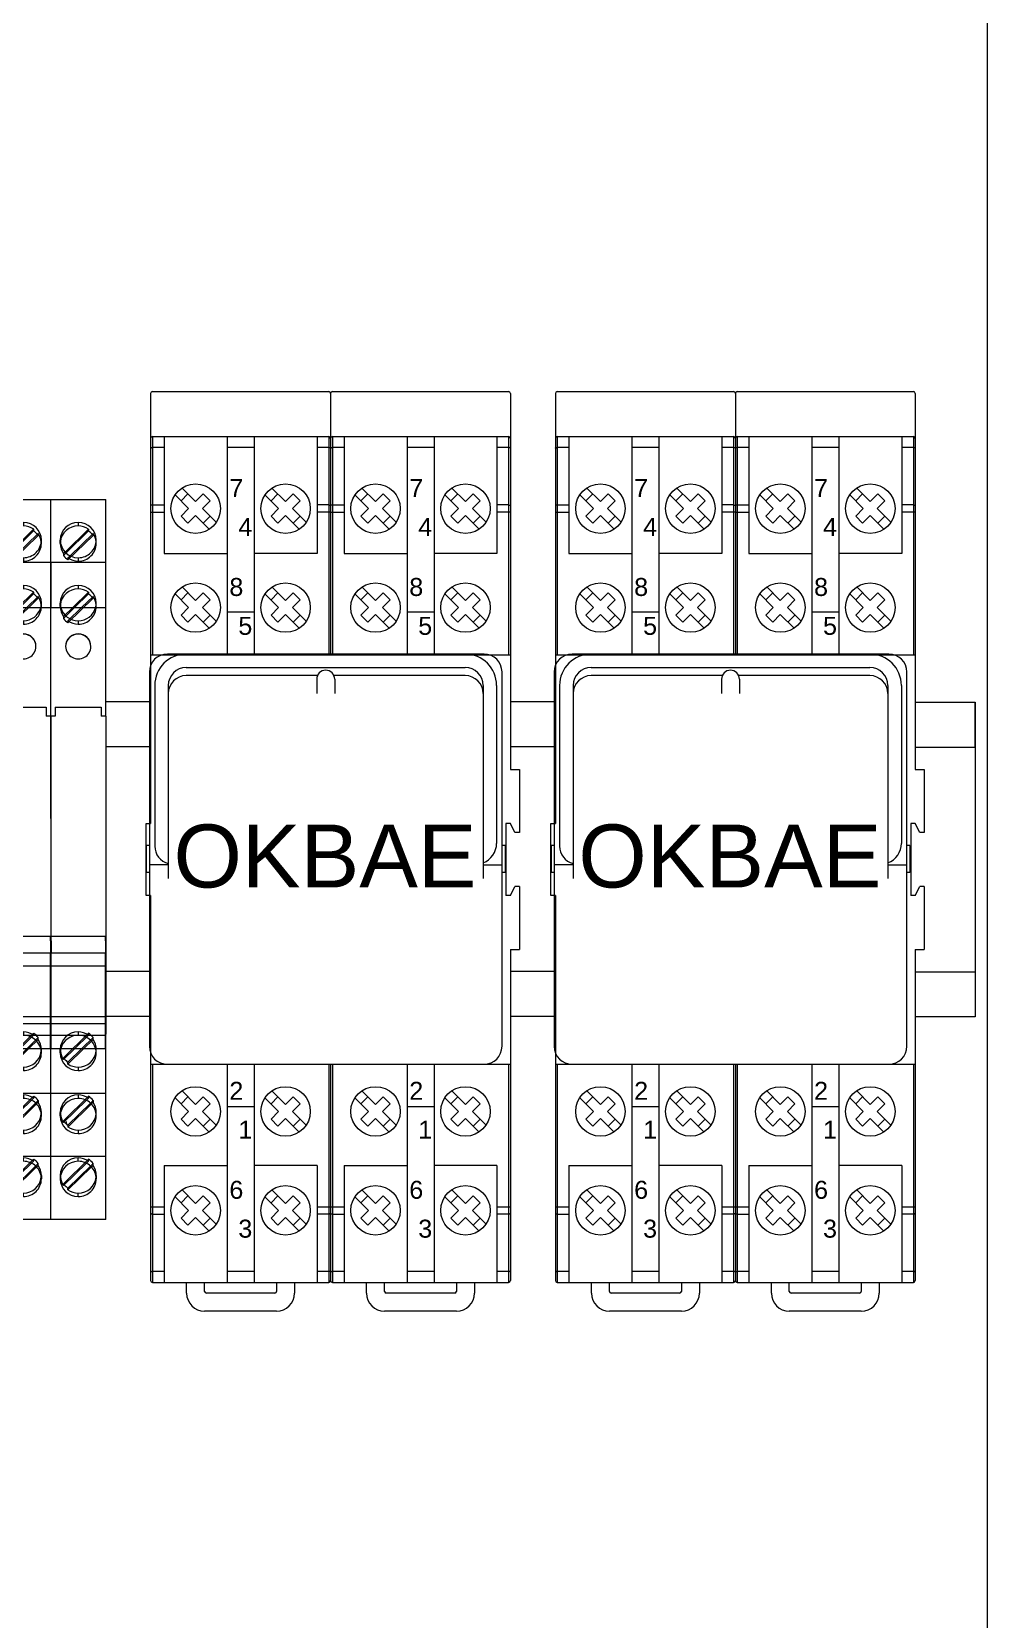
# Model space of a CAD drawing. Header units: millimetres. Extents: x 4134 to 7422, y 1400 to 3585.
# Drawn here: x 6387.2 to 6493.4, y 2224.3 to 2400.8 of the extents above; entities that cross this region are included whole.
import ezdxf

# ---------------------------------------------------------------- set-up
doc = ezdxf.new("R2010")
doc.units = ezdxf.units.MM
doc.layers.add('000-PI-Oprema', color=30, linetype='Continuous', lineweight=5)
doc.layers.add('000-PI-ORMAR', color=2, linetype='Continuous')
doc.layers.add('002-PI-Kabelska kanalica', color=150, linetype='Continuous')
doc.styles.get("Standard").update_dxf_attribs({"font": 'arial.ttf'})

# ---------------------------------------------------------------- blocks, each defined once
blk = doc.blocks.new('*U530')
at = {"layer": '002-PI-Kabelska kanalica', "color": 0, "linetype": 'ByBlock', "lineweight": 0}
blk.add_line((60, -100), (60, 1285), dxfattribs=at)
blk = doc.blocks.new('PLC-RSC-24DC - 2966171')
at = {"layer": '000-PI-ORMAR', "color": 0, "linetype": 'ByBlock', "lineweight": 0}
for p, q in [((0, 80), (6.1, 80)), ((0, 73.54), (0, 80)), ((0, 80), (0, 80)), ((0, 80), (0, 80)), ((0, 80), (0, 80)), ((0, 80), (6.1, 80)), ((0, 73.54), (0, 80)), ((0, 80), (0, 80)), ((0, 80), (0, 80)), ((0, 80), (0, 80)), ((6.1, 80), (6.1, 80)), ((6.1, 80), (6.1, 80)), ((6.1, 80), (6.1, 80)), ((6.1, 73.54), (6.1, 80)), ((6.1, 80), (6.1, 80)), ((6.1, 80), (6.1, 80)), ((6.1, 80), (6.1, 80)), ((6.1, 73.54), (6.1, 80)), ((6.1, 79.16), (6.1, 79.6)), ((6.1, 79.16), (6.1, 79.6)), ((0, 78.5), (0, 78.5)), ((0, 78.5), (0, 78.5)), ((4.19, 76.73), (1.58, 74.17)), ((1.69, 74.07), (4.19, 76.52)), ((4.69, 76.03), (1.91, 73.31)), ((2.15, 73.75), (4.69, 76.24)), ((3.05, 77.46), (3.05, 77.08)), ((4.19, 76.73), (4.19, 76.52)), ((4.69, 76.24), (4.69, 76.03)), ((6.1, 76.44), (6.1, 77.31)), ((6.1, 76.44), (6.1, 77.31)), ((1.05, 75.12), (1.05, 75.5)), ((1.58, 74.17), (1.41, 74)), ((5.05, 75.12), (5.05, 75.5)), ((0, 73), (0, 73.54)), ((0, 73), (0, 73.54)), ((0, 73.05), (6.1, 73.05)), ((0, 73), (0, 73)), ((0, 73), (0, 68)), ((0, 73), (0, 73)), ((0, 73), (0, 68)), ((1.41, 73.79), (1.69, 74.07)), ((1.41, 74), (1.41, 73.79)), ((1.91, 73.52), (2.15, 73.75)), ((1.91, 73.52), (1.91, 73.31)), ((3.05, 73.54), (3.05, 73.16)), ((6.1, 73), (6.1, 73.54)), ((6.1, 73), (6.1, 73.54)), ((6.1, 73), (6.1, 73)), ((6.1, 68), (6.1, 73)), ((6.1, 73), (6.1, 73)), ((6.1, 68), (6.1, 73)), ((4.69, 69.03), (1.91, 66.31)), ((4.19, 69.73), (2.43, 68)), ((2.64, 68), (4.19, 69.52)), ((3.05, 70.46), (3.05, 70.08)), ((3.42, 68), (4.69, 69.24)), ((4.19, 69.73), (4.19, 69.52)), ((4.69, 69.24), (4.69, 69.03)), ((6.1, 69.44), (6.1, 70.31)), ((6.1, 69.44), (6.1, 70.31)), ((0, 68), (6.1, 68)), ((0, 57.65), (0, 68)), ((0, 68), (0, 68)), ((0, 57.65), (0, 68)), ((0, 68), (0, 68)), ((1.05, 68.12), (1.05, 68.5)), ((1.41, 66.79), (2.64, 68)), ((2.43, 68), (1.41, 67)), ((1.91, 66.52), (3.42, 68)), ((5.05, 68.12), (5.05, 68.5)), ((6.1, 68), (6.1, 68)), ((6.1, 57.65), (6.1, 68)), ((6.1, 68), (6.1, 68)), ((6.1, 57.65), (6.1, 68)), ((1.41, 67), (1.41, 66.79)), ((1.91, 66.52), (1.91, 66.31)), ((3.05, 66.54), (3.05, 66.16)), ((1.65, 63.68), (1.65, 63.69)), ((4.45, 63.68), (4.45, 63.69)), ((0.03, 31.45), (0, 57.65)), ((0.03, 31.45), (0, 57.65)), ((0, 57), (0, 57)), ((0, 57), (0, 57)), ((0.5, 56.95), (5.6, 56.95)), ((0.5, 56.95), (0.5, 56.95)), ((0.5, 56.95), (0.5, 55.95)), ((5.6, 56.95), (5.6, 56.95)), ((5.6, 56.95), (5.6, 55.95)), ((6.1, 55.95), (6.1, 57.65)), ((6.1, 55.95), (6.1, 57.65)), ((6.1, 57), (6.1, 57)), ((6.1, 57), (6.1, 57)), ((0, 56.2), (0, 56.2)), ((0, 56.2), (0, 56.2)), ((0, 55.95), (0, 55.95)), ((0.5, 55.95), (0, 55.95)), ((0, 55.95), (0, 55.95)), ((0, 55.24), (0, 55.24)), ((0, 55.24), (0, 55.24)), ((0.5, 55.95), (0.5, 55.95)), ((5.6, 55.95), (5.6, 55.95)), ((6.1, 55.95), (5.6, 55.95)), ((6.1, 56.2), (6.1, 56.2)), ((6.1, 56.2), (6.1, 56.2)), ((6.1, 55.95), (6.1, 55.95)), ((6.1, 55.95), (6.1, 29.65)), ((6.1, 55.95), (6.1, 55.95)), ((6.1, 55.95), (6.1, 29.65)), ((6.1, 55.24), (6.1, 55.24)), ((6.1, 55.24), (6.1, 55.24)), ((0.03, 30.96), (0.03, 31.45)), ((6.08, 31.45), (0.03, 31.45)), ((0.03, 30.96), (0.03, 31.45)), ((0.03, 30.96), (0.03, 29.6)), ((0.03, 30.96), (0.03, 29.6)), ((6.08, 30.96), (6.08, 31.45)), ((6.08, 30.96), (6.08, 31.45)), ((6.08, 30.96), (6.08, 29.6)), ((6.08, 30.96), (6.08, 29.6)), ((0, 29.65), (0.03, 29.65)), ((0, 29.65), (0, 29.45)), ((0, 29.65), (0, 29.65)), ((0, 29.65), (0.03, 29.65)), ((0, 29.65), (0, 29.45)), ((0, 29.65), (0, 29.65)), ((0.03, 29.45), (0, 29.45)), ((0, 27.85), (0, 29.45)), ((0.03, 29.45), (0, 29.45)), ((0, 27.85), (0, 29.45)), ((0.03, 27.89), (0.03, 29.6)), ((6.08, 29.6), (0.03, 29.6)), ((0.03, 29.6), (0.03, 29.6)), ((0.03, 27.89), (0.03, 29.6)), ((0.03, 29.6), (0.03, 29.6)), ((5.6, 29.65), (5.6, 29.65)), ((5.6, 29.65), (5.6, 29.65)), ((6.08, 29.65), (6.1, 29.65)), ((6.08, 29.65), (6.1, 29.65)), ((6.08, 27.89), (6.08, 29.6)), ((6.08, 29.6), (6.08, 29.6)), ((6.08, 27.89), (6.08, 29.6)), ((6.08, 29.6), (6.08, 29.6)), ((6.08, 29.45), (6.1, 29.45)), ((6.08, 29.45), (6.1, 29.45)), ((6.1, 29.65), (6.1, 29.65)), ((6.1, 29.65), (6.1, 29.45)), ((6.1, 29.65), (6.1, 29.65)), ((6.1, 29.65), (6.1, 29.45)), ((6.1, 29.45), (6.1, 27.85)), ((6.1, 29.45), (6.1, 27.85)), ((0, 27.85), (0.03, 27.85)), ((0, 21.63), (0, 27.85)), ((0, 27.85), (0.03, 27.85)), ((0, 21.63), (0, 27.85)), ((0.03, 28.17), (6.08, 28.17)), ((0.03, 27.43), (0.03, 27.89)), ((0.03, 27.43), (0.03, 27.89)), ((0.03, 22.27), (0.03, 27.43)), ((0.03, 22.27), (0.03, 27.43)), ((6.08, 27.43), (6.08, 27.89)), ((6.08, 27.43), (6.08, 27.89)), ((6.1, 27.85), (6.08, 27.85)), ((6.1, 27.85), (6.08, 27.85)), ((6.08, 22.27), (6.08, 27.43)), ((6.08, 22.27), (6.08, 27.43)), ((6.1, 27.85), (6.1, 21.63)), ((6.1, 27.85), (6.1, 21.63)), ((6.1, 21.63), (6.1, 25.43)), ((6.1, 21.63), (6.1, 25.43)), ((0, 24.5), (0, 24.5)), ((0, 24.5), (0, 24.5)), ((6.1, 24.5), (6.1, 24.5)), ((6.1, 24.5), (6.1, 24.5)), ((0, 22.5), (0, 22.5)), ((6.1, 22.5), (0, 22.5)), ((0, 22.5), (0, 22.5)), ((0, 21.63), (0.03, 21.63)), ((0, 20.6), (0, 21.63)), ((0, 21.63), (0.03, 21.63)), ((0, 20.6), (0, 21.63)), ((0.03, 20.93), (0.03, 22.27)), ((0.03, 20.93), (0.03, 22.27)), ((0.03, 21.76), (6.08, 21.76)), ((6.08, 20.93), (6.08, 22.27)), ((6.08, 20.93), (6.08, 22.27)), ((6.1, 21.63), (6.08, 21.63)), ((6.1, 21.63), (6.08, 21.63)), ((6.1, 22.5), (6.1, 22.5)), ((6.1, 22.5), (6.1, 22.5)), ((6.1, 21.63), (6.1, 20.6)), ((6.1, 21.63), (6.1, 20.6)), ((0, 20.6), (0.03, 20.6)), ((0, 19), (0, 20.6)), ((0, 20.6), (0.03, 20.6)), ((0, 19), (0, 20.6)), ((0, 20.46), (3.05, 20.46)), ((0.03, 19), (0.03, 20.93)), ((0.03, 19), (0.03, 20.93)), ((1.41, 17.97), (4.19, 20.69)), ((4.19, 20.48), (2.68, 19)), ((3.05, 20.84), (3.05, 20.46)), ((3.05, 20.46), (6.1, 20.46)), ((4.69, 20.21), (3.46, 19)), ((3.67, 19), (4.69, 20)), ((4.19, 20.48), (4.19, 20.69)), ((4.69, 20), (4.69, 20.21)), ((6.08, 19), (6.08, 20.93)), ((6.08, 19), (6.08, 20.93)), ((6.1, 20.6), (6.08, 20.6)), ((6.1, 20.6), (6.08, 20.6)), ((6.1, 19), (6.1, 20.6)), ((6.1, 19), (6.1, 20.6)), ((6.1, 19), (6.1, 20.46)), ((6.1, 19), (6.1, 20.46)), ((0, 19), (0.03, 19)), ((0, 19), (0, 19)), ((0, 14), (0, 19)), ((0, 19), (0.03, 19)), ((0, 19), (0, 19)), ((0, 14), (0, 19)), ((0.03, 19.1), (0.03, 19.1)), ((0.03, 19.1), (0.03, 19.1)), ((0.03, 19), (6.08, 19)), ((0.03, 19), (0.03, 19)), ((0.03, 19), (0.03, 19)), ((1.05, 18.5), (1.05, 18.88)), ((2.68, 19), (1.41, 17.76)), ((1.41, 17.76), (1.41, 17.97)), ((1.91, 17.27), (3.67, 19)), ((3.46, 19), (1.91, 17.48)), ((5.05, 18.5), (5.05, 18.88)), ((6.08, 19.1), (6.08, 19.1)), ((6.08, 19.1), (6.08, 19.1)), ((6.08, 19), (6.1, 19)), ((6.08, 19), (6.08, 19)), ((6.08, 19), (6.1, 19)), ((6.08, 19), (6.08, 19)), ((6.1, 19), (6.1, 19)), ((6.1, 14), (6.1, 19)), ((6.1, 19), (6.1, 19)), ((6.1, 14), (6.1, 19)), ((6.1, 14), (6.1, 18.43)), ((6.1, 14), (6.1, 18.43)), ((1.91, 17.27), (1.91, 17.48)), ((3.05, 16.92), (3.05, 16.54)), ((6.1, 14), (6.1, 16.02)), ((6.1, 14), (6.1, 16.02)), ((0, 13.46), (0, 14)), ((0, 14), (0, 14)), ((6.1, 14), (0, 14)), ((0, 13.46), (0, 14)), ((0, 14), (0, 14)), ((0, 7), (0, 13.46)), ((0, 7), (0, 13.46)), ((1.41, 10.97), (4.19, 13.69)), ((1.41, 10.76), (3.95, 13.25)), ((4.41, 12.93), (1.91, 10.48)), ((4.52, 12.83), (1.91, 10.27)), ((3.05, 13.84), (3.05, 13.46)), ((3.95, 13.25), (4.19, 13.48)), ((4.19, 13.69), (4.19, 13.48)), ((4.69, 13.21), (4.41, 12.93)), ((4.69, 13), (4.52, 12.83)), ((4.69, 13.21), (4.69, 13)), ((6.1, 14), (6.1, 14)), ((6.1, 13.46), (6.1, 14)), ((6.1, 14), (6.1, 14)), ((6.1, 13.46), (6.1, 14)), ((6.1, 7), (6.1, 13.46)), ((6.1, 7), (6.1, 13.46)), ((1.05, 11.5), (1.05, 11.88)), ((1.41, 10.97), (1.41, 10.76)), ((1.75, 10.75), (1.75, 10.87)), ((5.05, 11.5), (5.05, 11.88)), ((1.91, 10.48), (1.91, 10.27)), ((3.05, 9.92), (3.05, 9.54)), ((6.1, 7), (6.1, 9.02)), ((6.1, 7), (6.1, 9.02)), ((0, 6.46), (0, 7)), ((0, 7), (0, 7)), ((6.1, 7), (0, 7)), ((0, 6.46), (0, 7)), ((0, 7), (0, 7)), ((0, 0), (0, 6.46)), ((0, 0), (0, 6.46)), ((1.41, 3.97), (4.19, 6.69)), ((3.95, 6.25), (1.41, 3.76)), ((4.41, 5.93), (1.91, 3.48)), ((1.91, 3.27), (4.52, 5.83)), ((3.05, 6.46), (3.05, 6.84)), ((4.19, 6.48), (3.95, 6.25)), ((4.19, 6.48), (4.19, 6.69)), ((4.69, 6.21), (4.41, 5.93)), ((4.52, 5.83), (4.69, 6)), ((4.69, 6), (4.69, 6.21)), ((6.1, 7), (6.1, 7)), ((6.1, 6.46), (6.1, 7)), ((6.1, 7), (6.1, 7)), ((6.1, 6.46), (6.1, 7)), ((6.1, 0), (6.1, 6.46)), ((6.1, 0), (6.1, 6.46)), ((1.05, 4.88), (1.05, 4.5)), ((1.41, 3.76), (1.41, 3.97)), ((5.05, 4.88), (5.05, 4.5)), ((1.91, 3.27), (1.91, 3.48)), ((3.05, 2.54), (3.05, 2.92)), ((0, 0), (0, 0)), ((6.1, 0), (0, 0)), ((0, 0), (0, 0)), ((6.1, 0), (0, 0)), ((6.1, 0), (6.1, 0)), ((6.1, 0), (6.1, 0)), ((0, 0), (0, 0)), ((0, 0), (0, 0)), ((6.1, 0), (6.1, 0)), ((6.1, 0), (6.1, 0))]:
    blk.add_line(p, q, dxfattribs=at)
blk.add_arc((3.05, 63.69), 1.4, 0, 180, dxfattribs=at)
for centre, major_axis, ratio, start_param, end_param in [((3.05, 75.5), (-2, 0), 0.978148, -1.570796, 0), ((3.05, 75.12), (-2, 0), 0.978148, -1.570796, -0.097132), ((3.05, 75.5), (-2, 0), 0.978148, 3.141593, 4.712389), ((3.05, 75.12), (-2, 0), 0.978148, -2.180289, -1.570796), ((3.05, 74.91), (2, 0), 0.978148, 0.685382, 0.961304), ((3.05, 74.91), (2, 0), 0.978148, 0.609492, 0.685382), ((3.05, 75.12), (-2, 0), 0.978148, -3.044461, -2.5321), ((3.05, 75.5), (-2, 0), 0.978148, 0, 1.570796), ((3.05, 75.12), (-2, 0), 0.978148, -0.097132, 0), ((3.05, 75.12), (-2, 0), 0.978148, 0, 0.609492), ((3.05, 75.5), (-2, 0), 0.978148, 1.570796, 3.141593), ((3.05, 75.12), (-2, 0), 0.978148, 1.570796, 3.141593), ((3.05, 75.12), (-2, 0), 0.978148, 3.141593, 3.238724), ((3.05, 74.91), (2, 0), 0.978148, -2.5321, -2.180289), ((3.05, 75.12), (-2, 0), 0.978148, 0.961304, 1.570796), ((3.05, 68.5), (-2, 0), 0.978148, -1.570796, 0), ((3.05, 68.12), (-2, 0), 0.978148, -1.570796, -0.097132), ((3.05, 68.5), (-2, 0), 0.978148, 3.141593, 4.712389), ((3.05, 68.12), (-2, 0), 0.978148, -2.180289, -1.570796), ((3.05, 67.91), (2, 0), 0.978148, 0.685382, 0.961304), ((3.05, 67.91), (2, 0), 0.978148, 0.609492, 0.685382), ((3.05, 68.12), (-2, 0), 0.978148, -3.044461, -2.5321), ((3.05, 68.5), (-2, 0), 0.978148, 0, 0.258728), ((3.05, 68.12), (-2, 0), 0.978148, -0.097132, 0), ((3.05, 68.12), (-2, 0), 0.978148, 0, 0.609492), ((3.05, 68.5), (-2, 0), 0.978148, 0.258728, 1.570796), ((3.05, 68.12), (-2, 0), 0.978148, 1.570796, 3.141593), ((3.05, 68.5), (-2, 0), 0.978148, 1.570796, 2.882864), ((3.05, 68.5), (-2, 0), 0.978148, 2.882864, 3.141593), ((3.05, 68.12), (-2, 0), 0.978148, 3.141593, 3.238724), ((3.05, 67.91), (2, 0), 0.978148, -2.5321, -2.180289), ((3.05, 68.12), (-2, 0), 0.978148, 0.961304, 1.570796), ((3.05, 63.69), (1.4, 0), 0.994522, 1.570796, 3.141593), ((3.05, 63.68), (-1.4, 0), 0.982559, -1.570796, 0.003609), ((3.05, 63.69), (1.4, 0), 0.994522, 3.141593, 3.68285), ((3.05, 63.68), (-1.4, 0), 0.982559, 0.003609, 0.541258), ((3.05, 63.69), (1.4, 0), 0.994522, 0, 1.570796), ((3.05, 63.68), (-1.4, 0), 0.982559, 3.141538, 4.712389), ((3.05, 63.69), (1.4, 0), 0.994522, -0.541258, 0), ((3.05, 63.68), (-1.4, 0), 0.982559, 2.600335, 3.141538), ((3.05, 63.67), (-1.4, 0), 0.976187, 0.538389, 2.603204), ((3.05, 18.88), (-2, 0), 0.978148, -1.570796, 0), ((3.05, 18.5), (-2, 0), 0.978148, -1.570796, -0.258728), ((3.05, 18.88), (-2, 0), 0.978148, -2.180289, -1.570796), ((3.05, 18.5), (-2, 0), 0.978148, -2.882864, -1.570796), ((3.05, 19.09), (-2, 0), 0.978148, -2.5321, -2.180289), ((3.05, 18.88), (-2, 0), 0.978148, -3.141593, -2.5321), ((3.05, 18.5), (-2, 0), 0.978148, -0.258728, 0), ((3.05, 18.88), (-2, 0), 0.978148, 0, 0.097132), ((3.05, 18.5), (-2, 0), 0.978148, 0, 1.570796), ((3.05, 18.88), (-2, 0), 0.978148, 0.097132, 0.609492), ((3.05, 19.09), (-2, 0), 0.978148, 0.609492, 0.685382), ((3.05, 19.09), (-2, 0), 0.978148, 0.685382, 0.961304), ((3.05, 18.88), (-2, 0), 0.978148, 1.570796, 3.044461), ((3.05, 18.5), (-2, 0), 0.978148, 1.570796, 3.141593), ((3.05, 18.5), (-2, 0), 0.978148, -3.141593, -2.882864), ((3.05, 18.88), (-2, 0), 0.978148, 3.044461, 3.141593), ((3.05, 18.88), (-2, 0), 0.978148, 0.961304, 1.570796), ((3.05, 11.88), (-2, 0), 0.978148, -1.570796, 0), ((3.05, 11.5), (-2, 0), 0.978148, -1.570796, 0), ((3.05, 11.88), (-2, 0), 0.978148, -2.180289, -1.570796), ((3.05, 11.5), (-2, 0), 0.978148, -3.141593, -1.570796), ((3.05, 12.09), (-2, 0), 0.978148, -2.5321, -2.180289), ((3.05, 11.88), (-2, 0), 0.978148, 3.141593, 3.751085), ((3.05, 11.88), (-2, 0), 0.978148, 0, 0.097132), ((3.05, 11.5), (-2, 0), 0.978148, 0, 1.570796), ((3.05, 11.88), (-2, 0), 0.978148, 0.097132, 0.609492), ((3.05, 12.09), (-2, 0), 0.978148, 0.609492, 0.685382), ((3.05, 12.09), (-2, 0), 0.978148, 0.685382, 0.961304), ((3.05, 11.88), (-2, 0), 0.978148, 1.570796, 3.044461), ((3.05, 11.5), (-2, 0), 0.978148, 1.570796, 3.141593), ((3.05, 11.88), (-2, 0), 0.978148, 3.044461, 3.141593), ((3.05, 11.88), (-2, 0), 0.978148, 0.961304, 1.570796), ((3.05, 4.88), (-2, 0), 0.978148, -1.570796, 0), ((3.05, 4.5), (-2, 0), 0.978148, -1.570796, 0), ((3.05, 4.88), (-2, 0), 0.978148, -2.180289, -1.570796), ((3.05, 4.5), (-2, 0), 0.978148, -3.141593, -1.570796), ((3.05, 5.09), (-2, 0), 0.978148, -2.5321, -2.180289), ((3.05, 4.88), (-2, 0), 0.978148, -3.141593, -2.5321), ((3.05, 4.88), (-2, 0), 0.978148, 0, 0.097132), ((3.05, 4.5), (-2, 0), 0.978148, 0, 1.570796), ((3.05, 4.88), (-2, 0), 0.978148, 0.097132, 0.609492), ((3.05, 5.09), (-2, 0), 0.978148, 0.609492, 0.685382), ((3.05, 5.09), (-2, 0), 0.978148, 0.685382, 0.961304), ((3.05, 4.88), (-2, 0), 0.978148, 1.570796, 3.044461), ((3.05, 4.5), (-2, 0), 0.978148, 1.570796, 3.141593), ((3.05, 4.88), (-2, 0), 0.978148, 3.044461, 3.141593), ((3.05, 4.88), (-2, 0), 0.978148, 0.961304, 1.570796)]:
    blk.add_ellipse(centre, major_axis=major_axis, ratio=ratio, start_param=start_param, end_param=end_param, dxfattribs=at)
blk = doc.blocks.new('AMRA OKBAE')
at = {"layer": '000-PI-Oprema', "color": 0, "linetype": 'ByBlock', "lineweight": 0}
for p, q in [((53980.72, 24147.4), (54000.32, 24147.4)), ((54000.72, 24147.4), (54020.32, 24147.4)), ((53980.52, 24147.2), (53980.52, 24099.4)), ((54000.52, 24147.2), (54000.52, 24118.15)), ((54020.52, 24147.2), (54020.52, 24105.4)), ((53980.72, 24142.4), (53980.72, 24118.15)), ((53980.72, 24142.4), (54000.32, 24142.4)), ((53982.02, 24142.4), (53982.02, 24129.4)), ((53989.02, 24142.4), (53989.02, 24118.15)), ((53992.02, 24142.4), (53992.02, 24118.15)), ((53999.02, 24142.4), (53999.02, 24129.4)), ((54000.32, 24142.4), (54000.32, 24118.15)), ((54000.72, 24142.4), (54000.72, 24118.15)), ((54000.72, 24142.4), (54020.32, 24142.4)), ((54002.02, 24142.4), (54002.02, 24129.4)), ((54009.02, 24142.4), (54009.02, 24118.15)), ((54012.02, 24142.4), (54012.02, 24118.15)), ((54019.02, 24142.4), (54019.02, 24129.4)), ((54020.32, 24142.4), (54020.32, 24118.15)), ((53982.02, 24141.18), (53980.72, 24141.18)), ((53992.02, 24141.18), (53989.02, 24141.18)), ((54000.32, 24141.18), (53999.02, 24141.18)), ((54002.02, 24141.18), (54000.72, 24141.18)), ((54012.02, 24141.18), (54009.02, 24141.18)), ((54020.32, 24141.18), (54019.02, 24141.18)), ((53983.23, 24135.92), (53984.74, 24134.4)), ((53983.9, 24135.25), (53984.67, 24136.03)), ((53984.01, 24136.69), (53985.52, 24135.18)), ((53985.52, 24135.18), (53986.37, 24136.03)), ((53986.3, 24134.4), (53987.15, 24135.25)), ((53986.37, 24136.03), (53987.15, 24135.25)), ((53993.23, 24135.92), (53994.74, 24134.4)), ((53993.9, 24135.25), (53994.67, 24136.03)), ((53994.01, 24136.69), (53995.52, 24135.18)), ((53995.52, 24135.18), (53996.37, 24136.03)), ((53996.3, 24134.4), (53997.15, 24135.25)), ((53996.37, 24136.03), (53997.15, 24135.25)), ((54003.23, 24135.92), (54004.74, 24134.4)), ((54003.9, 24135.25), (54004.67, 24136.03)), ((54004.01, 24136.69), (54005.52, 24135.18)), ((54005.52, 24135.18), (54006.37, 24136.03)), ((54006.3, 24134.4), (54007.15, 24135.25)), ((54006.37, 24136.03), (54007.15, 24135.25)), ((54013.23, 24135.92), (54014.74, 24134.4)), ((54013.9, 24135.25), (54014.67, 24136.03)), ((54014.01, 24136.69), (54015.52, 24135.18)), ((54015.52, 24135.18), (54016.37, 24136.03)), ((54016.3, 24134.4), (54017.15, 24135.25)), ((54016.37, 24136.03), (54017.15, 24135.25)), ((53980.52, 24134.02), (53982.02, 24134.02)), ((53980.72, 24134.81), (53982.02, 24134.81)), ((53983.9, 24133.55), (53984.74, 24134.4)), ((53983.9, 24133.55), (53984.67, 24132.77)), ((53984.67, 24132.77), (53985.52, 24133.62)), ((53985.52, 24133.62), (53987.04, 24132.1)), ((53986.3, 24134.4), (53987.82, 24132.88)), ((53986.37, 24132.77), (53987.15, 24133.55)), ((53993.9, 24133.55), (53994.74, 24134.4)), ((53993.9, 24133.55), (53994.67, 24132.77)), ((53994.67, 24132.77), (53995.52, 24133.62)), ((53995.52, 24133.62), (53997.04, 24132.1)), ((53996.3, 24134.4), (53997.82, 24132.88)), ((53996.37, 24132.77), (53997.15, 24133.55)), ((54000.32, 24134.81), (53999.02, 24134.81)), ((54000.52, 24134.02), (53999.02, 24134.02)), ((54000.52, 24134.02), (54002.02, 24134.02)), ((54000.72, 24134.81), (54002.02, 24134.81)), ((54003.9, 24133.55), (54004.74, 24134.4)), ((54003.9, 24133.55), (54004.67, 24132.77)), ((54004.67, 24132.77), (54005.52, 24133.62)), ((54005.52, 24133.62), (54007.04, 24132.1)), ((54006.3, 24134.4), (54007.82, 24132.88)), ((54006.37, 24132.77), (54007.15, 24133.55)), ((54013.9, 24133.55), (54014.74, 24134.4)), ((54013.9, 24133.55), (54014.67, 24132.77)), ((54014.67, 24132.77), (54015.52, 24133.62)), ((54015.52, 24133.62), (54017.04, 24132.1)), ((54016.3, 24134.4), (54017.82, 24132.88)), ((54016.37, 24132.77), (54017.15, 24133.55)), ((54020.32, 24134.81), (54019.02, 24134.81)), ((54020.52, 24134.02), (54019.02, 24134.02)), ((53982.02, 24129.4), (53989.02, 24129.4)), ((53999.02, 24129.4), (53992.02, 24129.4)), ((54002.02, 24129.4), (54009.02, 24129.4)), ((54019.02, 24129.4), (54012.02, 24129.4)), ((53983.23, 24124.92), (53984.74, 24123.4)), ((53983.9, 24124.25), (53984.67, 24125.03)), ((53984.01, 24125.69), (53985.52, 24124.18)), ((53985.52, 24124.18), (53986.37, 24125.03)), ((53986.37, 24125.03), (53987.15, 24124.25)), ((53993.23, 24124.92), (53994.74, 24123.4)), ((53993.9, 24124.25), (53994.67, 24125.03)), ((53994.01, 24125.69), (53995.52, 24124.18)), ((53995.52, 24124.18), (53996.37, 24125.03)), ((53996.37, 24125.03), (53997.15, 24124.25)), ((54003.23, 24124.92), (54004.74, 24123.4)), ((54003.9, 24124.25), (54004.67, 24125.03)), ((54004.01, 24125.69), (54005.52, 24124.18)), ((54005.52, 24124.18), (54006.37, 24125.03)), ((54006.37, 24125.03), (54007.15, 24124.25)), ((54013.23, 24124.92), (54014.74, 24123.4)), ((54013.9, 24124.25), (54014.67, 24125.03)), ((54014.01, 24125.69), (54015.52, 24124.18)), ((54015.52, 24124.18), (54016.37, 24125.03)), ((54016.37, 24125.03), (54017.15, 24124.25)), ((53983.9, 24122.55), (53984.74, 24123.4)), ((53986.3, 24123.4), (53987.15, 24124.25)), ((53986.3, 24123.4), (53987.82, 24121.88)), ((53992.02, 24122.88), (53989.02, 24122.88)), ((53993.9, 24122.55), (53994.74, 24123.4)), ((53996.3, 24123.4), (53997.15, 24124.25)), ((53996.3, 24123.4), (53997.82, 24121.88)), ((54003.9, 24122.55), (54004.74, 24123.4)), ((54006.3, 24123.4), (54007.15, 24124.25)), ((54006.3, 24123.4), (54007.82, 24121.88)), ((54012.02, 24122.88), (54009.02, 24122.88)), ((54013.9, 24122.55), (54014.74, 24123.4)), ((54016.3, 24123.4), (54017.15, 24124.25)), ((54016.3, 24123.4), (54017.82, 24121.88)), ((53983.9, 24122.55), (53984.67, 24121.77)), ((53984.67, 24121.77), (53985.52, 24122.62)), ((53985.52, 24122.62), (53987.04, 24121.1)), ((53986.37, 24121.77), (53987.15, 24122.55)), ((53993.9, 24122.55), (53994.67, 24121.77)), ((53994.67, 24121.77), (53995.52, 24122.62)), ((53995.52, 24122.62), (53997.04, 24121.1)), ((53996.37, 24121.77), (53997.15, 24122.55)), ((54003.9, 24122.55), (54004.67, 24121.77)), ((54004.67, 24121.77), (54005.52, 24122.62)), ((54005.52, 24122.62), (54007.04, 24121.1)), ((54006.37, 24121.77), (54007.15, 24122.55)), ((54013.9, 24122.55), (54014.67, 24121.77)), ((54014.67, 24121.77), (54015.52, 24122.62)), ((54015.52, 24122.62), (54017.04, 24121.1)), ((54016.37, 24121.77), (54017.15, 24122.55)), ((53980.52, 24118.15), (54000.52, 24118.15)), ((54017.58, 24118.24), (53982.38, 24118.24)), ((53984.48, 24118.24), (54015.48, 24118.24)), ((54000.52, 24118.15), (54020.52, 24118.15)), ((53980.38, 24116.24), (53980.38, 24074.64)), ((53984.48, 24116.74), (54015.48, 24116.74)), ((53999.06, 24115.84), (53984.48, 24115.84)), ((54015.48, 24115.84), (54000.89, 24115.84)), ((54019.58, 24074.64), (54019.58, 24116.24)), ((53980.98, 24114.74), (53980.98, 24096.89)), ((53982.48, 24114.74), (53982.48, 24096.89)), ((53998.98, 24115.44), (53998.98, 24113.84)), ((54000.98, 24115.44), (54000.98, 24113.84)), ((54017.48, 24114.74), (54017.48, 24097.19)), ((54018.98, 24114.74), (54018.98, 24097.19)), ((53982.48, 24113.84), (53982.48, 24093.29)), ((54017.48, 24113.84), (54017.48, 24093.29)), ((54020.52, 24105.4), (54021.52, 24105.4)), ((54021.52, 24105.4), (54021.52, 24098.4)), ((53980.02, 24091.4), (53980.02, 24099.4)), ((53980.02, 24099.4), (53980.52, 24099.4)), ((54020.02, 24099.4), (54020.02, 24091.4)), ((54020.52, 24099.4), (54020.02, 24099.4)), ((54021.02, 24098.4), (54020.52, 24099.4)), ((54021.52, 24098.4), (54021.02, 24098.4)), ((53980.03, 24096.94), (53980.03, 24093.94)), ((53980.38, 24096.94), (53980.03, 24096.94)), ((54019.93, 24096.94), (54019.58, 24096.94)), ((54019.93, 24096.94), (54019.93, 24093.94)), ((53982.48, 24094.79), (53980.38, 24094.79)), ((54017.48, 24094.79), (54019.58, 24094.79)), ((53980.38, 24093.94), (53980.03, 24093.94)), ((54019.93, 24093.94), (54019.58, 24093.94)), ((53980.52, 24091.4), (53980.02, 24091.4)), ((53980.52, 24091.4), (53980.52, 24048.6)), ((54020.52, 24091.4), (54020.02, 24091.4)), ((54020.52, 24091.4), (54021.02, 24092.4)), ((54021.52, 24092.4), (54021.02, 24092.4)), ((54021.52, 24092.4), (54021.52, 24085.4)), ((54020.52, 24085.4), (54020.52, 24048.6)), ((54020.52, 24085.4), (54021.52, 24085.4)), ((53980.52, 24072.65), (54000.52, 24072.65)), ((53980.72, 24072.65), (53980.72, 24048.4)), ((53982.38, 24072.64), (54017.58, 24072.64)), ((53989.02, 24072.65), (53989.02, 24048.4)), ((53992.02, 24072.65), (53992.02, 24048.4)), ((54000.32, 24072.65), (54000.32, 24048.4)), ((54000.52, 24072.65), (54020.52, 24072.65)), ((54000.52, 24072.65), (54000.52, 24048.6)), ((54000.72, 24072.65), (54000.72, 24048.4)), ((54009.02, 24072.65), (54009.02, 24048.4)), ((54012.02, 24072.65), (54012.02, 24048.4)), ((54020.32, 24072.65), (54020.32, 24048.4)), ((53983.23, 24068.92), (53984.74, 24067.4)), ((53983.9, 24068.25), (53984.67, 24069.03)), ((53984.01, 24069.69), (53985.52, 24068.18)), ((53985.52, 24068.18), (53986.37, 24069.03)), ((53986.3, 24067.4), (53987.15, 24068.25)), ((53986.37, 24069.03), (53987.15, 24068.25)), ((53993.23, 24068.92), (53994.74, 24067.4)), ((53993.9, 24068.25), (53994.67, 24069.03)), ((53994.01, 24069.69), (53995.52, 24068.18)), ((53995.52, 24068.18), (53996.37, 24069.03)), ((53996.3, 24067.4), (53997.15, 24068.25)), ((53996.37, 24069.03), (53997.15, 24068.25)), ((54003.23, 24068.92), (54004.74, 24067.4)), ((54003.9, 24068.25), (54004.67, 24069.03)), ((54004.01, 24069.69), (54005.52, 24068.18)), ((54005.52, 24068.18), (54006.37, 24069.03)), ((54006.3, 24067.4), (54007.15, 24068.25)), ((54006.37, 24069.03), (54007.15, 24068.25)), ((54013.23, 24068.92), (54014.74, 24067.4)), ((54013.9, 24068.25), (54014.67, 24069.03)), ((54014.01, 24069.69), (54015.52, 24068.18)), ((54015.52, 24068.18), (54016.37, 24069.03)), ((54016.3, 24067.4), (54017.15, 24068.25)), ((54016.37, 24069.03), (54017.15, 24068.25)), ((53983.9, 24066.55), (53984.74, 24067.4)), ((53983.9, 24066.55), (53984.67, 24065.77)), ((53984.67, 24065.77), (53985.52, 24066.62)), ((53985.52, 24066.62), (53987.04, 24065.1)), ((53986.3, 24067.4), (53987.82, 24065.88)), ((53986.37, 24065.77), (53987.15, 24066.55)), ((53992.02, 24067.91), (53989.02, 24067.91)), ((53993.9, 24066.55), (53994.74, 24067.4)), ((53993.9, 24066.55), (53994.67, 24065.77)), ((53994.67, 24065.77), (53995.52, 24066.62)), ((53995.52, 24066.62), (53997.04, 24065.1)), ((53996.3, 24067.4), (53997.82, 24065.88)), ((53996.37, 24065.77), (53997.15, 24066.55)), ((54003.9, 24066.55), (54004.74, 24067.4)), ((54003.9, 24066.55), (54004.67, 24065.77)), ((54004.67, 24065.77), (54005.52, 24066.62)), ((54005.52, 24066.62), (54007.04, 24065.1)), ((54006.3, 24067.4), (54007.82, 24065.88)), ((54006.37, 24065.77), (54007.15, 24066.55)), ((54012.02, 24067.91), (54009.02, 24067.91)), ((54013.9, 24066.55), (54014.74, 24067.4)), ((54013.9, 24066.55), (54014.67, 24065.77)), ((54014.67, 24065.77), (54015.52, 24066.62)), ((54015.52, 24066.62), (54017.04, 24065.1)), ((54016.3, 24067.4), (54017.82, 24065.88)), ((54016.37, 24065.77), (54017.15, 24066.55)), ((53982.02, 24061.4), (53982.02, 24048.4)), ((53982.02, 24061.4), (53989.02, 24061.4)), ((53999.02, 24061.4), (53992.02, 24061.4)), ((53999.02, 24061.4), (53999.02, 24048.4)), ((54002.02, 24061.4), (54002.02, 24048.4)), ((54002.02, 24061.4), (54009.02, 24061.4)), ((54019.02, 24061.4), (54012.02, 24061.4)), ((54019.02, 24061.4), (54019.02, 24048.4)), ((53983.23, 24057.92), (53984.74, 24056.4)), ((53983.9, 24057.25), (53984.67, 24058.03)), ((53984.01, 24058.69), (53985.52, 24057.18)), ((53985.52, 24057.18), (53986.37, 24058.03)), ((53986.37, 24058.03), (53987.15, 24057.25)), ((53993.23, 24057.92), (53994.74, 24056.4)), ((53993.9, 24057.25), (53994.67, 24058.03)), ((53994.01, 24058.69), (53995.52, 24057.18)), ((53995.52, 24057.18), (53996.37, 24058.03)), ((53996.37, 24058.03), (53997.15, 24057.25)), ((54003.23, 24057.92), (54004.74, 24056.4)), ((54003.9, 24057.25), (54004.67, 24058.03)), ((54004.01, 24058.69), (54005.52, 24057.18)), ((54005.52, 24057.18), (54006.37, 24058.03)), ((54006.37, 24058.03), (54007.15, 24057.25)), ((54013.23, 24057.92), (54014.74, 24056.4)), ((54013.9, 24057.25), (54014.67, 24058.03)), ((54014.01, 24058.69), (54015.52, 24057.18)), ((54015.52, 24057.18), (54016.37, 24058.03)), ((54016.37, 24058.03), (54017.15, 24057.25)), ((53980.52, 24056.78), (53982.02, 24056.78)), ((53980.72, 24055.99), (53982.02, 24055.99)), ((53983.9, 24055.55), (53984.74, 24056.4)), ((53984.67, 24054.77), (53985.52, 24055.62)), ((53985.52, 24055.62), (53987.04, 24054.1)), ((53986.3, 24056.4), (53987.15, 24057.25)), ((53986.3, 24056.4), (53987.82, 24054.88)), ((53993.9, 24055.55), (53994.74, 24056.4)), ((53994.67, 24054.77), (53995.52, 24055.62)), ((53995.52, 24055.62), (53997.04, 24054.1)), ((53996.3, 24056.4), (53997.15, 24057.25)), ((53996.3, 24056.4), (53997.82, 24054.88)), ((53999.02, 24056.78), (54000.52, 24056.78)), ((54000.32, 24055.99), (53999.02, 24055.99)), ((54000.52, 24056.78), (54002.02, 24056.78)), ((54000.72, 24055.99), (54002.02, 24055.99)), ((54003.9, 24055.55), (54004.74, 24056.4)), ((54004.67, 24054.77), (54005.52, 24055.62)), ((54005.52, 24055.62), (54007.04, 24054.1)), ((54006.3, 24056.4), (54007.15, 24057.25)), ((54006.3, 24056.4), (54007.82, 24054.88)), ((54013.9, 24055.55), (54014.74, 24056.4)), ((54014.67, 24054.77), (54015.52, 24055.62)), ((54015.52, 24055.62), (54017.04, 24054.1)), ((54016.3, 24056.4), (54017.15, 24057.25)), ((54016.3, 24056.4), (54017.82, 24054.88)), ((54019.02, 24056.78), (54020.52, 24056.78)), ((54020.32, 24055.99), (54019.02, 24055.99)), ((53983.9, 24055.55), (53984.67, 24054.77)), ((53986.37, 24054.77), (53987.15, 24055.55)), ((53993.9, 24055.55), (53994.67, 24054.77)), ((53996.37, 24054.77), (53997.15, 24055.55)), ((54003.9, 24055.55), (54004.67, 24054.77)), ((54006.37, 24054.77), (54007.15, 24055.55)), ((54013.9, 24055.55), (54014.67, 24054.77)), ((54016.37, 24054.77), (54017.15, 24055.55)), ((53982.02, 24049.61), (53980.72, 24049.61)), ((53992.02, 24049.61), (53989.02, 24049.61)), ((54000.32, 24049.61), (53999.02, 24049.61)), ((54002.02, 24049.61), (54000.72, 24049.61)), ((54012.02, 24049.61), (54009.02, 24049.61)), ((54020.32, 24049.61), (54019.02, 24049.61)), ((53980.72, 24048.4), (54000.32, 24048.4)), ((53984.52, 24047.2), (53984.52, 24048.4)), ((53986.52, 24047.4), (53986.52, 24048.4)), ((53994.32, 24047.2), (53986.72, 24047.2)), ((53994.32, 24047.2), (53986.72, 24047.2)), ((53994.52, 24048.4), (53994.52, 24047.4)), ((53996.52, 24048.4), (53996.52, 24047.2)), ((54000.72, 24048.4), (54020.32, 24048.4)), ((54004.52, 24047.2), (54004.52, 24048.4)), ((54006.52, 24047.4), (54006.52, 24048.4)), ((54014.32, 24047.2), (54006.72, 24047.2)), ((54014.52, 24048.4), (54014.52, 24047.4)), ((54016.52, 24048.4), (54016.52, 24047.2)), ((53994.52, 24045.2), (53986.52, 24045.2)), ((54014.52, 24045.2), (54006.52, 24045.2))]:
    blk.add_line(p, q, dxfattribs=at)
for points in [[(53980.52, 24141.11), (53980.52, 24141.12), (53980.53, 24141.13), (53980.54, 24141.14), (53980.55, 24141.14), (53980.56, 24141.15), (53980.58, 24141.16), (53980.6, 24141.17), (53980.62, 24141.17), (53980.65, 24141.18), (53980.67, 24141.18), (53980.7, 24141.18), (53980.72, 24141.18)], [(54000.52, 24141.11), (54000.52, 24141.12), (54000.52, 24141.13), (54000.51, 24141.14), (54000.5, 24141.14), (54000.48, 24141.15), (54000.46, 24141.16), (54000.44, 24141.17), (54000.42, 24141.17), (54000.4, 24141.18), (54000.37, 24141.18), (54000.35, 24141.18), (54000.32, 24141.18)], [(54000.52, 24141.11), (54000.52, 24141.12), (54000.53, 24141.13), (54000.54, 24141.14), (54000.55, 24141.14), (54000.56, 24141.15), (54000.58, 24141.16), (54000.6, 24141.17), (54000.62, 24141.17), (54000.65, 24141.18), (54000.67, 24141.18), (54000.7, 24141.18), (54000.72, 24141.18)], [(54020.52, 24141.11), (54020.52, 24141.12), (54020.52, 24141.13), (54020.51, 24141.14), (54020.5, 24141.14), (54020.48, 24141.15), (54020.46, 24141.16), (54020.44, 24141.17), (54020.42, 24141.17), (54020.4, 24141.18), (54020.37, 24141.18), (54020.35, 24141.18), (54020.32, 24141.18)], [(53980.72, 24134.81), (53980.7, 24134.81), (53980.67, 24134.8), (53980.65, 24134.8), (53980.62, 24134.8), (53980.6, 24134.79), (53980.58, 24134.78), (53980.56, 24134.78), (53980.55, 24134.77), (53980.54, 24134.76), (53980.53, 24134.75), (53980.52, 24134.74), (53980.52, 24134.73)], [(54000.32, 24134.81), (54000.35, 24134.81), (54000.37, 24134.8), (54000.4, 24134.8), (54000.42, 24134.8), (54000.44, 24134.79), (54000.46, 24134.78), (54000.48, 24134.78), (54000.5, 24134.77), (54000.51, 24134.76), (54000.52, 24134.75), (54000.52, 24134.74), (54000.52, 24134.73)], [(54000.72, 24134.81), (54000.7, 24134.81), (54000.67, 24134.8), (54000.65, 24134.8), (54000.62, 24134.8), (54000.6, 24134.79), (54000.58, 24134.78), (54000.56, 24134.78), (54000.55, 24134.77), (54000.54, 24134.76), (54000.53, 24134.75), (54000.52, 24134.74), (54000.52, 24134.73)], [(54020.32, 24134.81), (54020.35, 24134.81), (54020.37, 24134.8), (54020.4, 24134.8), (54020.42, 24134.8), (54020.44, 24134.79), (54020.46, 24134.78), (54020.48, 24134.78), (54020.5, 24134.77), (54020.51, 24134.76), (54020.52, 24134.75), (54020.52, 24134.74), (54020.52, 24134.73)], [(53980.72, 24055.99), (53980.7, 24055.99), (53980.67, 24055.99), (53980.65, 24056), (53980.62, 24056), (53980.6, 24056.01), (53980.58, 24056.01), (53980.56, 24056.02), (53980.55, 24056.03), (53980.54, 24056.04), (53980.53, 24056.05), (53980.52, 24056.06), (53980.52, 24056.07)], [(54000.52, 24056.07), (54000.52, 24056.06), (54000.52, 24056.05), (54000.51, 24056.04), (54000.5, 24056.03), (54000.48, 24056.02), (54000.46, 24056.01), (54000.44, 24056.01), (54000.42, 24056), (54000.4, 24056), (54000.37, 24055.99), (54000.35, 24055.99), (54000.32, 24055.99)], [(54000.72, 24055.99), (54000.7, 24055.99), (54000.67, 24055.99), (54000.65, 24056), (54000.62, 24056), (54000.6, 24056.01), (54000.58, 24056.01), (54000.56, 24056.02), (54000.55, 24056.03), (54000.54, 24056.04), (54000.53, 24056.05), (54000.52, 24056.06), (54000.52, 24056.07)], [(54020.52, 24056.07), (54020.52, 24056.06), (54020.52, 24056.05), (54020.51, 24056.04), (54020.5, 24056.03), (54020.48, 24056.02), (54020.46, 24056.01), (54020.44, 24056.01), (54020.42, 24056), (54020.4, 24056), (54020.37, 24055.99), (54020.35, 24055.99), (54020.32, 24055.99)], [(53980.52, 24049.69), (53980.52, 24049.68), (53980.53, 24049.67), (53980.54, 24049.66), (53980.55, 24049.65), (53980.56, 24049.64), (53980.58, 24049.64), (53980.6, 24049.63), (53980.62, 24049.62), (53980.65, 24049.62), (53980.67, 24049.62), (53980.7, 24049.61), (53980.72, 24049.61)], [(54000.32, 24049.61), (54000.35, 24049.61), (54000.37, 24049.62), (54000.4, 24049.62), (54000.42, 24049.62), (54000.44, 24049.63), (54000.46, 24049.64), (54000.48, 24049.64), (54000.5, 24049.65), (54000.51, 24049.66), (54000.52, 24049.67), (54000.52, 24049.68), (54000.52, 24049.69)], [(54000.52, 24049.69), (54000.52, 24049.68), (54000.53, 24049.67), (54000.54, 24049.66), (54000.55, 24049.65), (54000.56, 24049.64), (54000.58, 24049.64), (54000.6, 24049.63), (54000.62, 24049.62), (54000.65, 24049.62), (54000.67, 24049.62), (54000.7, 24049.61), (54000.72, 24049.61)], [(54020.32, 24049.61), (54020.35, 24049.61), (54020.37, 24049.62), (54020.4, 24049.62), (54020.42, 24049.62), (54020.44, 24049.63), (54020.46, 24049.64), (54020.48, 24049.64), (54020.5, 24049.65), (54020.51, 24049.66), (54020.52, 24049.67), (54020.52, 24049.68), (54020.52, 24049.69)]]:
    blk.add_lwpolyline(points, dxfattribs=at)
for centre in [(53985.52, 24134.4), (53995.52, 24134.4), (54005.52, 24134.4), (54015.52, 24134.4), (53985.52, 24123.4), (53995.52, 24123.4), (54005.52, 24123.4), (54015.52, 24123.4), (53985.52, 24067.4), (53995.52, 24067.4), (54005.52, 24067.4), (54015.52, 24067.4), (53985.52, 24056.4), (53995.52, 24056.4), (54005.52, 24056.4), (54015.52, 24056.4)]:
    blk.add_circle(centre, 2.75, dxfattribs=at)
for centre, radius, start, end in [((53980.72, 24147.2), 0.2, 90, 180), ((54000.32, 24147.2), 0.2, 0, 90), ((54000.72, 24147.2), 0.2, 90, 180), ((54020.32, 24147.2), 0.2, 0, 90), ((53980.72, 24142.2), 0.2, 90, 180), ((54000.32, 24142.2), 0.2, 0, 90), ((54000.72, 24142.2), 0.2, 90, 180), ((54020.32, 24142.2), 0.2, 0, 90), ((53982.38, 24116.24), 2, 90, 180), ((53984.48, 24114.74), 3.5, 90, 180), ((54015.48, 24114.74), 3.5, 0, 90), ((54017.58, 24116.24), 2, 0, 90), ((53984.48, 24114.74), 2, 90, 180), ((53984.48, 24113.84), 2, 90, 180), ((53999.98, 24115.44), 1, 0, 180), ((54015.48, 24114.74), 2, 0, 90), ((54015.48, 24113.84), 2, 0, 90), ((53982.98, 24096.89), 2, 180, 255.5225), ((54016.68, 24097.19), 2.3, 290.3544, 0), ((53982.38, 24074.64), 2, 180, 270), ((54017.58, 24074.64), 2, 270, 0), ((53980.72, 24048.6), 0.2, 180, 270), ((54000.32, 24048.6), 0.2, 270, 0), ((54000.72, 24048.6), 0.2, 180, 270), ((54020.32, 24048.6), 0.2, 270, 0), ((53986.52, 24047.2), 2, 180, 270), ((53986.72, 24047.4), 0.2, 180, 270), ((53986.72, 24047.4), 0.2, 180, 270), ((53994.32, 24047.4), 0.2, 270, 0), ((53994.32, 24047.4), 0.2, 270, 0), ((53994.52, 24047.2), 2, 270, 0), ((54006.52, 24047.2), 2, 180, 270), ((54006.72, 24047.4), 0.2, 180, 270), ((54014.32, 24047.4), 0.2, 270, 0), ((54014.52, 24047.2), 2, 270, 0)]:
    blk.add_arc(centre, radius, start, end, dxfattribs=at)
at = {"layer": '000-PI-Oprema', "color": 0, "linetype": 'ByBlock', "lineweight": 0, "char_height": 1.9995, "width": 2.5471}
for s, insert, attachment_point in [('{\\fArial|b0|i0|c0|p34;7}', (53989.27, 24137.69), 1), ('{\\fArial|b0|i0|c0|p34;7}', (54009.27, 24137.69), 1), ('{\\fArial|b0|i0|c0|p34;4}', (53991.82, 24133.37), 3), ('{\\fArial|b0|i0|c0|p34;4}', (54011.82, 24133.37), 3), ('{\\fArial|b0|i0|c0|p34;8}', (53989.27, 24126.69), 1), ('{\\fArial|b0|i0|c0|p34;8}', (54009.27, 24126.69), 1), ('{\\fArial|b0|i0|c0|p34;5}', (53991.82, 24122.37), 3), ('{\\fArial|b0|i0|c0|p34;5}', (54011.82, 24122.37), 3), ('{\\fArial|b0|i0|c0|p34;2}', (53989.27, 24070.69), 1), ('{\\fArial|b0|i0|c0|p34;2}', (54009.27, 24070.69), 1), ('{\\fArial|b0|i0|c0|p34;1}', (53991.82, 24066.37), 3), ('{\\fArial|b0|i0|c0|p34;1}', (54011.82, 24066.37), 3), ('{\\fArial|b0|i0|c0|p34;6}', (53989.27, 24059.69), 1), ('{\\fArial|b0|i0|c0|p34;6}', (54009.27, 24059.69), 1), ('{\\fArial|b0|i0|c0|p34;3}', (53991.82, 24055.37), 3), ('{\\fArial|b0|i0|c0|p34;3}', (54011.82, 24055.37), 3)]:
    blk.add_mtext(s, dxfattribs=dict(at, insert=insert, attachment_point=attachment_point))
at = {"layer": '000-PI-Oprema', "color": 0, "linetype": 'ByBlock', "lineweight": 0, "insert": (53999.91, 24095.74), "char_height": 7, "attachment_point": 5}
blk.add_mtext_dynamic_manual_height_columns('{\\fArial|b0|i0|c238|p34;OK}BAE', width=44.995, gutter_width=1, heights=[10], dxfattribs=at)

msp = doc.modelspace()

# ---------------------------------------------------------------- linework, layer by layer
at = {"layer": '002-PI-Kabelska kanalica', "color": 0, "linetype": 'ByBlock', "lineweight": 0, "ltscale": 0.25}
for points in [[(6395.448, 2326.321), (6400.448, 2326.321)], [(6440.448, 2326.321), (6445.448, 2326.321)], [(6485.448, 2321.268), (6492.106, 2321.268), (6492.106, 2326.268), (6492.106, 2291.268)], [(6485.448, 2326.268), (6492.106, 2326.268)], [(6485.448, 2326.268), (6492.106, 2326.268)], [(6485.448, 2321.268), (6492.106, 2321.268), (6492.106, 2326.268), (6492.106, 2291.268), (6485.448, 2291.268)], [(6395.448, 2321.321), (6400.448, 2321.321)], [(6440.448, 2321.321), (6445.448, 2321.321)], [(6395.448, 2296.374), (6400.448, 2296.374)], [(6440.448, 2296.374), (6445.448, 2296.374)], [(6485.448, 2296.268), (6492.106, 2296.268)], [(6395.448, 2291.374), (6400.448, 2291.374)], [(6440.448, 2291.374), (6445.448, 2291.374)]]:
    msp.add_lwpolyline(points, dxfattribs=at)

# ---------------------------------------------------------------- block references
at = {"color": 0, "linetype": 'ByBlock', "lineweight": 0}
for name, p in [('AMRA OKBAE', (-47580.075, -21786.631)), ('AMRA OKBAE', (-47535.075, -21786.631)), ('PLC-RSC-24DC - 2966171', (6383.248, 2268.768)), ('PLC-RSC-24DC - 2966171', (6389.348, 2268.768))]:
    msp.add_blockref(name, p, dxfattribs=at)
at = {"layer": '002-PI-Kabelska kanalica', "color": 0, "linetype": 'ByBlock', "lineweight": 0, "rotation": 180}
msp.add_blockref('*U530', (6553.448, 3020.778), dxfattribs=at)

doc.saveas('drawing.dxf')
